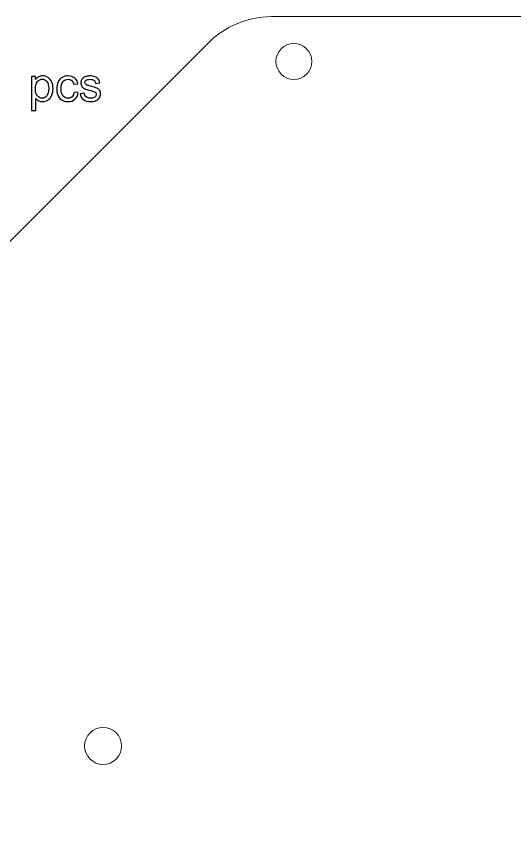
# Model space of a CAD drawing. Header units: millimetres. Extents: x -202 to 204, y -252 to 284.
# Drawn here: x 68.8 to 113.2, y 151.6 to 225.8 of the extents above; entities that cross this region are included whole.
import ezdxf

# ---------------------------------------------------------------- set-up
doc = ezdxf.new("R2010")
doc.units = ezdxf.units.MM
doc.header["$MEASUREMENT"] = 0
doc.layers.add('Layer 1', color=7, linetype='Continuous')

msp = doc.modelspace()

# ---------------------------------------------------------------- linework, layer by layer
at = {"layer": 'Layer 1', "color": 254, "lineweight": 20}
for points, knots in [([(203.5354, 157.7782), (203.5354, 157.7782), (203.5354, 113.8062), (203.5354, 113.8062), (203.5354, 113.8062), (203.5354, 109.3982), (199.9294, 105.7922), (195.5214, 105.7922), (195.5214, 105.7922), (195.5214, 105.7922), (165.5354, 105.7922), (165.5354, 105.7922), (165.5354, 105.7922), (165.5354, 105.7922), (165.5354, 114.7922), (165.5354, 114.7922), (165.5354, 114.7922), (165.5354, 117.5536), (163.2968, 119.7922), (160.5354, 119.7922), (160.5354, 119.7922), (157.774, 119.7922), (155.5354, 117.5536), (155.5354, 114.7922), (155.5354, 114.7922), (155.5354, 114.7922), (155.5354, 105.7922), (155.5354, 105.7922), (155.5354, 105.7922), (155.5354, 105.7922), (71.5354, 105.7922), (71.5354, 105.7922), (71.5354, 105.7922), (71.5354, 105.7922), (71.5354, 114.7922), (71.5354, 114.7922), (71.5354, 114.7922), (71.5354, 117.5536), (69.2968, 119.7922), (66.5354, 119.7922), (66.5354, 119.7922), (63.774, 119.7922), (61.5354, 117.5536), (61.5354, 114.7922), (61.5354, 114.7922), (61.5354, 114.7922), (61.5354, 105.7922), (61.5354, 105.7922), (61.5354, 105.7922), (61.5354, 105.7922), (31.5494, 105.7922), (31.5494, 105.7922), (31.5494, 105.7922), (27.1414, 105.7922), (23.5354, 109.3982), (23.5354, 113.8062), (23.5354, 113.8062), (23.5354, 113.8062), (23.5354, 157.7782), (23.5354, 157.7782), (23.5354, 157.7782), (23.5354, 159.9822), (24.4374, 161.9862), (25.8894, 163.4382), (25.8894, 163.4382), (25.8894, 163.4382), (25.9574, 163.5062), (25.9574, 163.5062), (25.9574, 163.5062), (25.9574, 163.5062), (85.8894, 223.4382), (85.8894, 223.4382), (85.8894, 223.4382), (87.3414, 224.8902), (89.3454, 225.7922), (91.5494, 225.7922), (91.5494, 225.7922), (91.5494, 225.7922), (135.5214, 225.7922), (135.5214, 225.7922), (135.5214, 225.7922), (137.7254, 225.7922), (139.7284, 224.8912), (141.1814, 223.4382), (141.1814, 223.4382), (141.1814, 223.4382), (141.1854, 223.4382), (141.1854, 223.4382), (141.1854, 223.4382), (141.1854, 223.4382), (201.1854, 163.4382), (201.1854, 163.4382), (201.1854, 163.4382), (201.1854, 163.4382), (201.1814, 163.4382), (201.1814, 163.4382), (201.1814, 163.4382), (202.6334, 161.9862), (203.5354, 159.9822), (203.5354, 157.7782)], [0, 0, 0, 0, 0.0384615, 0.0384615, 0.0384615, 0.0384615, 0.0769231, 0.0769231, 0.0769231, 0.0769231, 0.1153846, 0.1153846, 0.1153846, 0.1153846, 0.1538462, 0.1538462, 0.1538462, 0.1538462, 0.1923077, 0.1923077, 0.1923077, 0.1923077, 0.2307692, 0.2307692, 0.2307692, 0.2307692, 0.2692308, 0.2692308, 0.2692308, 0.2692308, 0.3076923, 0.3076923, 0.3076923, 0.3076923, 0.3461538, 0.3461538, 0.3461538, 0.3461538, 0.3846154, 0.3846154, 0.3846154, 0.3846154, 0.4230769, 0.4230769, 0.4230769, 0.4230769, 0.4615385, 0.4615385, 0.4615385, 0.4615385, 0.5, 0.5, 0.5, 0.5, 0.5384615, 0.5384615, 0.5384615, 0.5384615, 0.5769231, 0.5769231, 0.5769231, 0.5769231, 0.6153846, 0.6153846, 0.6153846, 0.6153846, 0.6538462, 0.6538462, 0.6538462, 0.6538462, 0.6923077, 0.6923077, 0.6923077, 0.6923077, 0.7307692, 0.7307692, 0.7307692, 0.7307692, 0.7692308, 0.7692308, 0.7692308, 0.7692308, 0.8076923, 0.8076923, 0.8076923, 0.8076923, 0.8461538, 0.8461538, 0.8461538, 0.8461538, 0.8846154, 0.8846154, 0.8846154, 0.8846154, 0.9230769, 0.9230769, 0.9230769, 0.9230769, 1, 1, 1, 1]), ([(91.9354, 221.792), (91.9354, 222.6756), (92.6518, 223.392), (93.5354, 223.392), (93.5354, 223.392), (94.419, 223.392), (95.1354, 222.6756), (95.1354, 221.792), (95.1354, 221.792), (95.1354, 220.9084), (94.419, 220.192), (93.5354, 220.192), (93.5354, 220.192), (92.6518, 220.192), (91.9354, 220.9084), (91.9354, 221.792)], [0, 0, 0, 0, 0.2, 0.2, 0.2, 0.2, 0.4, 0.4, 0.4, 0.4, 0.6, 0.6, 0.6, 0.6, 1, 1, 1, 1]), ([(76.5354, 162.4422), (77.4467, 162.4422), (78.1854, 161.7035), (78.1854, 160.7922), (78.1854, 160.7922), (78.1854, 159.8809), (77.4467, 159.1422), (76.5354, 159.1422), (76.5354, 159.1422), (75.6241, 159.1422), (74.8854, 159.8809), (74.8854, 160.7922), (74.8854, 160.7922), (74.8854, 161.7035), (75.6241, 162.4422), (76.5354, 162.4422)], [0, 0, 0, 0, 0.2, 0.2, 0.2, 0.2, 0.4, 0.4, 0.4, 0.4, 0.6, 0.6, 0.6, 0.6, 1, 1, 1, 1])]:
    msp.add_open_spline(points, degree=3, knots=knots, dxfattribs=at)
at = {"layer": 'Layer 1', "color": 242}
for points, knots in [([(70.1667, 217.4263), (70.1667, 217.4263), (70.1667, 220.4623), (70.1667, 220.4623), (70.1667, 220.4623), (70.1667, 220.4623), (70.5054, 220.4623), (70.5054, 220.4623), (70.5054, 220.4623), (70.5054, 220.4623), (70.5054, 220.1772), (70.5054, 220.1772), (70.5054, 220.1772), (70.5851, 220.2887), (70.6754, 220.3727), (70.7763, 220.4284), (70.7763, 220.4284), (70.8765, 220.4841), (70.9985, 220.5124), (71.1418, 220.5124), (71.1418, 220.5124), (71.3294, 220.5124), (71.4945, 220.4637), (71.6378, 220.3677), (71.6378, 220.3677), (71.7817, 220.2711), (71.8897, 220.1349), (71.9623, 219.9592), (71.9623, 219.9592), (72.0357, 219.7835), (72.0724, 219.5909), (72.0724, 219.3814), (72.0724, 219.3814), (72.0724, 219.157), (72.0322, 218.9545), (71.951, 218.7746), (71.951, 218.7746), (71.8706, 218.5947), (71.7535, 218.4571), (71.5997, 218.3611), (71.5997, 218.3611), (71.4459, 218.2659), (71.2843, 218.2179), (71.115, 218.2179), (71.115, 218.2179), (70.9908, 218.2179), (70.88, 218.244), (70.7812, 218.2962), (70.7812, 218.2962), (70.6825, 218.3484), (70.602, 218.4148), (70.5385, 218.4945), (70.5385, 218.4945), (70.5385, 218.4945), (70.5385, 217.4263), (70.5385, 217.4263), (70.5385, 217.4263), (70.5385, 217.4263), (70.1667, 217.4263), (70.1667, 217.4263)], [0, 0, 0, 0, 0.0625, 0.0625, 0.0625, 0.0625, 0.125, 0.125, 0.125, 0.125, 0.1875, 0.1875, 0.1875, 0.1875, 0.25, 0.25, 0.25, 0.25, 0.3125, 0.3125, 0.3125, 0.3125, 0.375, 0.375, 0.375, 0.375, 0.4375, 0.4375, 0.4375, 0.4375, 0.5, 0.5, 0.5, 0.5, 0.5625, 0.5625, 0.5625, 0.5625, 0.625, 0.625, 0.625, 0.625, 0.6875, 0.6875, 0.6875, 0.6875, 0.75, 0.75, 0.75, 0.75, 0.8125, 0.8125, 0.8125, 0.8125, 0.875, 0.875, 0.875, 0.875, 1, 1, 1, 1]), ([(73.9534, 219.0716), (73.9534, 219.0716), (74.3188, 219.0236), (74.3188, 219.0236), (74.3188, 219.0236), (74.2793, 218.7718), (74.177, 218.5742), (74.0119, 218.4317), (74.0119, 218.4317), (73.8475, 218.2892), (73.645, 218.2179), (73.4052, 218.2179), (73.4052, 218.2179), (73.1053, 218.2179), (72.8633, 218.316), (72.6813, 218.5121), (72.6813, 218.5121), (72.4985, 218.7083), (72.4068, 218.9898), (72.4068, 219.3567), (72.4068, 219.3567), (72.4068, 219.5937), (72.4463, 219.8012), (72.5246, 219.979), (72.5246, 219.979), (72.6036, 220.1568), (72.7229, 220.2901), (72.8838, 220.379), (72.8838, 220.379), (73.0439, 220.4679), (73.2189, 220.5124), (73.4073, 220.5124), (73.4073, 220.5124), (73.6457, 220.5124), (73.8412, 220.4517), (73.9922, 220.331), (73.9922, 220.331), (74.1439, 220.2104), (74.2412, 220.0396), (74.2843, 219.8174), (74.2843, 219.8174), (74.2843, 219.8174), (73.9223, 219.7617), (73.9223, 219.7617), (73.9223, 219.7617), (73.8877, 219.9091), (73.8271, 220.0199), (73.7396, 220.0947), (73.7396, 220.0947), (73.6521, 220.1688), (73.5463, 220.2062), (73.4221, 220.2062), (73.4221, 220.2062), (73.2344, 220.2062), (73.082, 220.1391), (72.9649, 220.0044), (72.9649, 220.0044), (72.8478, 219.8703), (72.7892, 219.6579), (72.7892, 219.3673), (72.7892, 219.3673), (72.7892, 219.0723), (72.8457, 218.8578), (72.9592, 218.7238), (72.9592, 218.7238), (73.0721, 218.5904), (73.2196, 218.5234), (73.4016, 218.5234), (73.4016, 218.5234), (73.5477, 218.5234), (73.669, 218.5686), (73.7671, 218.6582), (73.7671, 218.6582), (73.8652, 218.7478), (73.9273, 218.8854), (73.9534, 219.0716)], [0, 0, 0, 0, 0.05, 0.05, 0.05, 0.05, 0.1, 0.1, 0.1, 0.1, 0.15, 0.15, 0.15, 0.15, 0.2, 0.2, 0.2, 0.2, 0.25, 0.25, 0.25, 0.25, 0.3, 0.3, 0.3, 0.3, 0.35, 0.35, 0.35, 0.35, 0.4, 0.4, 0.4, 0.4, 0.45, 0.45, 0.45, 0.45, 0.5, 0.5, 0.5, 0.5, 0.55, 0.55, 0.55, 0.55, 0.6, 0.6, 0.6, 0.6, 0.65, 0.65, 0.65, 0.65, 0.7, 0.7, 0.7, 0.7, 0.75, 0.75, 0.75, 0.75, 0.8, 0.8, 0.8, 0.8, 0.85, 0.85, 0.85, 0.85, 0.9, 0.9, 0.9, 0.9, 1, 1, 1, 1]), ([(74.4889, 218.9228), (74.4889, 218.9228), (74.8565, 218.9806), (74.8565, 218.9806), (74.8565, 218.9806), (74.877, 218.8332), (74.9348, 218.7203), (75.0294, 218.6412), (75.0294, 218.6412), (75.1232, 218.5629), (75.2552, 218.5234), (75.4252, 218.5234), (75.4252, 218.5234), (75.5959, 218.5234), (75.7229, 218.5587), (75.8055, 218.6278), (75.8055, 218.6278), (75.888, 218.6977), (75.9297, 218.7795), (75.9297, 218.8727), (75.9297, 218.8727), (75.9297, 218.9573), (75.893, 219.0229), (75.8196, 219.0716), (75.8196, 219.0716), (75.7688, 219.1048), (75.6418, 219.1464), (75.4393, 219.1972), (75.4393, 219.1972), (75.167, 219.2664), (74.9772, 219.3256), (74.872, 219.3764), (74.872, 219.3764), (74.7669, 219.4265), (74.6865, 219.4964), (74.6322, 219.5853), (74.6322, 219.5853), (74.5778, 219.6742), (74.5503, 219.7722), (74.5503, 219.8795), (74.5503, 219.8795), (74.5503, 219.9776), (74.5729, 220.0679), (74.618, 220.1511), (74.618, 220.1511), (74.6625, 220.2351), (74.7239, 220.3042), (74.8008, 220.3593), (74.8008, 220.3593), (74.8586, 220.4016), (74.9377, 220.4383), (75.0371, 220.4679), (75.0371, 220.4679), (75.1373, 220.4975), (75.2446, 220.5124), (75.3589, 220.5124), (75.3589, 220.5124), (75.531, 220.5124), (75.682, 220.487), (75.8125, 220.4376), (75.8125, 220.4376), (75.9431, 220.3882), (76.039, 220.3212), (76.1011, 220.2365), (76.1011, 220.2365), (76.1632, 220.1511), (76.2055, 220.0382), (76.2288, 219.8964), (76.2288, 219.8964), (76.2288, 219.8964), (75.8655, 219.8463), (75.8655, 219.8463), (75.8655, 219.8463), (75.8485, 219.9592), (75.8005, 220.0474), (75.7215, 220.1109), (75.7215, 220.1109), (75.6425, 220.1744), (75.5303, 220.2062), (75.3857, 220.2062), (75.3857, 220.2062), (75.2149, 220.2062), (75.0929, 220.1779), (75.0202, 220.1215), (75.0202, 220.1215), (74.9468, 220.065), (74.9101, 219.9987), (74.9101, 219.9232), (74.9101, 219.9232), (74.9101, 219.8745), (74.9257, 219.8315), (74.956, 219.7927), (74.956, 219.7927), (74.9863, 219.7525), (75.0336, 219.72), (75.0985, 219.6932), (75.0985, 219.6932), (75.1359, 219.6798), (75.2453, 219.6481), (75.4273, 219.5987), (75.4273, 219.5987), (75.6905, 219.5281), (75.8739, 219.471), (75.9776, 219.4258), (75.9776, 219.4258), (76.0821, 219.3814), (76.1639, 219.3157), (76.2232, 219.2304), (76.2232, 219.2304), (76.2824, 219.145), (76.3121, 219.0392), (76.3121, 218.9122), (76.3121, 218.9122), (76.3121, 218.788), (76.2754, 218.6716), (76.2034, 218.5615), (76.2034, 218.5615), (76.1307, 218.4522), (76.0263, 218.3675), (75.8901, 218.3075), (75.8901, 218.3075), (75.754, 218.2475), (75.5995, 218.2179), (75.4273, 218.2179), (75.4273, 218.2179), (75.1416, 218.2179), (74.9243, 218.2772), (74.7747, 218.3957), (74.7747, 218.3957), (74.6251, 218.5142), (74.5298, 218.6899), (74.4889, 218.9228)], [0, 0, 0, 0, 0.0294118, 0.0294118, 0.0294118, 0.0294118, 0.0588235, 0.0588235, 0.0588235, 0.0588235, 0.0882353, 0.0882353, 0.0882353, 0.0882353, 0.1176471, 0.1176471, 0.1176471, 0.1176471, 0.1470588, 0.1470588, 0.1470588, 0.1470588, 0.1764706, 0.1764706, 0.1764706, 0.1764706, 0.2058824, 0.2058824, 0.2058824, 0.2058824, 0.2352941, 0.2352941, 0.2352941, 0.2352941, 0.2647059, 0.2647059, 0.2647059, 0.2647059, 0.2941176, 0.2941176, 0.2941176, 0.2941176, 0.3235294, 0.3235294, 0.3235294, 0.3235294, 0.3529412, 0.3529412, 0.3529412, 0.3529412, 0.3823529, 0.3823529, 0.3823529, 0.3823529, 0.4117647, 0.4117647, 0.4117647, 0.4117647, 0.4411765, 0.4411765, 0.4411765, 0.4411765, 0.4705882, 0.4705882, 0.4705882, 0.4705882, 0.5, 0.5, 0.5, 0.5, 0.5294118, 0.5294118, 0.5294118, 0.5294118, 0.5588235, 0.5588235, 0.5588235, 0.5588235, 0.5882353, 0.5882353, 0.5882353, 0.5882353, 0.6176471, 0.6176471, 0.6176471, 0.6176471, 0.6470588, 0.6470588, 0.6470588, 0.6470588, 0.6764706, 0.6764706, 0.6764706, 0.6764706, 0.7058824, 0.7058824, 0.7058824, 0.7058824, 0.7352941, 0.7352941, 0.7352941, 0.7352941, 0.7647059, 0.7647059, 0.7647059, 0.7647059, 0.7941176, 0.7941176, 0.7941176, 0.7941176, 0.8235294, 0.8235294, 0.8235294, 0.8235294, 0.8529412, 0.8529412, 0.8529412, 0.8529412, 0.8823529, 0.8823529, 0.8823529, 0.8823529, 0.9117647, 0.9117647, 0.9117647, 0.9117647, 0.9411765, 0.9411765, 0.9411765, 0.9411765, 1, 1, 1, 1]), ([(70.5032, 219.3524), (70.5032, 219.0702), (70.5604, 218.8614), (70.6747, 218.7259), (70.6747, 218.7259), (70.789, 218.5911), (70.928, 218.5234), (71.0903, 218.5234), (71.0903, 218.5234), (71.2554, 218.5234), (71.3972, 218.5933), (71.515, 218.7337), (71.515, 218.7337), (71.6328, 218.8734), (71.6921, 219.09), (71.6921, 219.3835), (71.6921, 219.3835), (71.6921, 219.6636), (71.6342, 219.8724), (71.5192, 220.0121), (71.5192, 220.0121), (71.4042, 220.1511), (71.2667, 220.221), (71.1072, 220.221), (71.1072, 220.221), (70.9484, 220.221), (70.808, 220.1469), (70.686, 219.9987), (70.686, 219.9987), (70.5639, 219.8506), (70.5032, 219.6347), (70.5032, 219.3524)], [0, 0, 0, 0, 0.1111111, 0.1111111, 0.1111111, 0.1111111, 0.2222222, 0.2222222, 0.2222222, 0.2222222, 0.3333333, 0.3333333, 0.3333333, 0.3333333, 0.4444444, 0.4444444, 0.4444444, 0.4444444, 0.5555556, 0.5555556, 0.5555556, 0.5555556, 0.6666667, 0.6666667, 0.6666667, 0.6666667, 0.7777778, 0.7777778, 0.7777778, 0.7777778, 1, 1, 1, 1])]:
    msp.add_open_spline(points, degree=3, knots=knots, dxfattribs=at)

doc.saveas('drawing.dxf')
